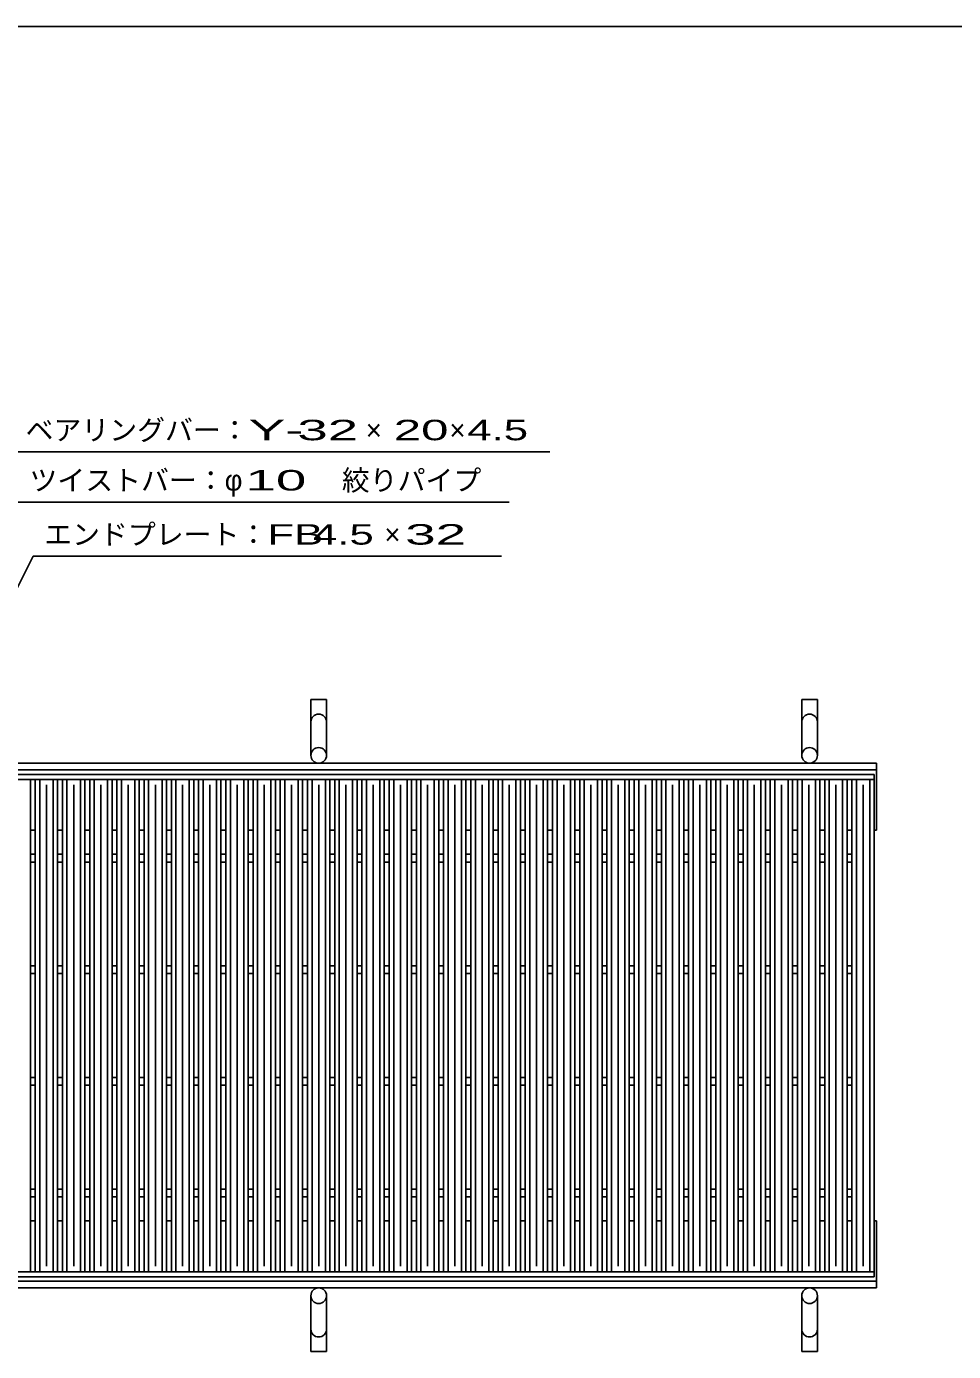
# Model space of a CAD drawing. Units: millimetres, scale not verified. Extents: x -1820 to 1731, y -1282 to 1054.
# Drawn here: x -1183 to -352, y -134 to 1054 of the extents above; entities that cross this region are included whole.
import ezdxf
from ezdxf.enums import TextEntityAlignment as Align

# ---------------------------------------------------------------- set-up
doc = ezdxf.new("R2010")
doc.units = ezdxf.units.MM
doc.header["$LTSCALE"] = 10
for name, color, linetype, lineweight in [('0_2', 150, 'Continuous', 25), ('16', 3, 'Continuous', 25), ('19', 6, 'Continuous', 25), ('22', 2, 'Continuous', 25)]:
    doc.layers.add(name, color=color, linetype=linetype, lineweight=lineweight)
doc.styles.add('ベクトル', font='')
doc.styles.get('ベクトル').set_extended_font_data('ベクトル')

msp = doc.modelspace()

# ---------------------------------------------------------------- linework, layer by layer
at = {"layer": '0_2'}
msp.add_line((-1729, 1053.5), (1731, 1053.5), dxfattribs=at)
at = {"layer": '16'}
for p, q in [((-1419, 383.5), (-423, 383.5)), ((-423, 379), (-423, 383.5)), ((-1419, 379), (-423, 379)), ((-1199.4, 379), (-1179.4, 379)), ((-1179.4, -62), (-1179.4, 379)), ((-1175, -62), (-1175, 379)), ((-1175, 379), (-1155, 379)), ((-1171, -62), (-1171, 379)), ((-1165, -57), (-1165, 374)), ((-1159, -62), (-1159, 379)), ((-1155, -62), (-1155, 379)), ((-1150.6, -62), (-1150.6, 379)), ((-1150.6, 379), (-1130.6, 379)), ((-1146.6, -62), (-1146.6, 379)), ((-1140.6, -57), (-1140.6, 374)), ((-1134.6, -62), (-1134.6, 379)), ((-1130.6, -62), (-1130.6, 379)), ((-1126.2, -62), (-1126.2, 379)), ((-1126.2, 379), (-1106.2, 379)), ((-1122.2, -62), (-1122.2, 379)), ((-1116.2, -57), (-1116.2, 374)), ((-1110.2, -62), (-1110.2, 379)), ((-1106.2, -62), (-1106.2, 379)), ((-1101.8, -62), (-1101.8, 379)), ((-1101.8, 379), (-1081.8, 379)), ((-1097.8, -62), (-1097.8, 379)), ((-1091.8, -57), (-1091.8, 374)), ((-1085.8, -62), (-1085.8, 379)), ((-1081.8, -62), (-1081.8, 379)), ((-1077.4, -62), (-1077.4, 379)), ((-1077.4, 379), (-1057.4, 379)), ((-1073.4, -62), (-1073.4, 379)), ((-1067.4, -57), (-1067.4, 374)), ((-1061.4, -62), (-1061.4, 379)), ((-1057.4, -62), (-1057.4, 379)), ((-1053, -62), (-1053, 379)), ((-1053, 379), (-1033, 379)), ((-1049, -62), (-1049, 379)), ((-1043, -57), (-1043, 374)), ((-1037, -62), (-1037, 379)), ((-1033, -62), (-1033, 379)), ((-1028.6, -62), (-1028.6, 379)), ((-1028.6, 379), (-1008.6, 379)), ((-1024.6, -62), (-1024.6, 379)), ((-1018.6, -57), (-1018.6, 374)), ((-1012.6, -62), (-1012.6, 379)), ((-1008.6, -62), (-1008.6, 379)), ((-1004.2, -62), (-1004.2, 379)), ((-1004.2, 379), (-984.2, 379)), ((-1000.2, -62), (-1000.2, 379)), ((-994.2, -57), (-994.2, 374)), ((-988.2, -62), (-988.2, 379)), ((-984.2, -62), (-984.2, 379)), ((-979.8, -62), (-979.8, 379)), ((-979.8, 379), (-959.8, 379)), ((-975.8, -62), (-975.8, 379)), ((-969.8, -57), (-969.8, 374)), ((-963.8, -62), (-963.8, 379)), ((-959.8, -62), (-959.8, 379)), ((-955.4, -62), (-955.4, 379)), ((-955.4, 379), (-935.4, 379)), ((-951.4, -62), (-951.4, 379)), ((-945.4, -57), (-945.4, 374)), ((-939.4, -62), (-939.4, 379)), ((-935.4, -62), (-935.4, 379)), ((-931, -62), (-931, 379)), ((-931, 379), (-911, 379)), ((-927, -62), (-927, 379)), ((-921, -57), (-921, 374)), ((-915, -62), (-915, 379)), ((-911, -62), (-911, 379)), ((-906.6, -62), (-906.6, 379)), ((-906.6, 379), (-886.6, 379)), ((-902.6, -62), (-902.6, 379)), ((-896.6, -57), (-896.6, 374)), ((-890.6, -62), (-890.6, 379)), ((-886.6, -62), (-886.6, 379)), ((-882.2, -62), (-882.2, 379)), ((-882.2, 379), (-862.2, 379)), ((-878.2, -62), (-878.2, 379)), ((-872.2, -57), (-872.2, 374)), ((-866.2, -62), (-866.2, 379)), ((-862.2, -62), (-862.2, 379)), ((-857.8, -62), (-857.8, 379)), ((-857.8, 379), (-837.8, 379)), ((-853.8, -62), (-853.8, 379)), ((-847.8, -57), (-847.8, 374)), ((-841.8, -62), (-841.8, 379)), ((-837.8, -62), (-837.8, 379)), ((-833.4, -62), (-833.4, 379)), ((-833.4, 379), (-813.4, 379)), ((-829.4, -62), (-829.4, 379)), ((-823.4, -57), (-823.4, 374)), ((-817.4, -62), (-817.4, 379)), ((-813.4, -62), (-813.4, 379)), ((-809, -62), (-809, 379)), ((-809, 379), (-789, 379)), ((-805, -62), (-805, 379)), ((-799, -57), (-799, 374)), ((-793, -62), (-793, 379)), ((-789, -62), (-789, 379)), ((-784.6, -62), (-784.6, 379)), ((-784.6, 379), (-764.6, 379)), ((-780.6, -62), (-780.6, 379)), ((-774.6, -57), (-774.6, 374)), ((-768.6, -62), (-768.6, 379)), ((-764.6, -62), (-764.6, 379)), ((-760.2, -62), (-760.2, 379)), ((-760.2, 379), (-740.2, 379)), ((-756.2, -62), (-756.2, 379)), ((-750.2, -57), (-750.2, 374)), ((-744.2, -62), (-744.2, 379)), ((-740.2, -62), (-740.2, 379)), ((-735.8, -62), (-735.8, 379)), ((-735.8, 379), (-715.8, 379)), ((-731.8, -62), (-731.8, 379)), ((-725.8, -57), (-725.8, 374)), ((-719.8, -62), (-719.8, 379)), ((-715.8, -62), (-715.8, 379)), ((-711.4, -62), (-711.4, 379)), ((-711.4, 379), (-691.4, 379)), ((-707.4, -62), (-707.4, 379)), ((-701.4, -57), (-701.4, 374)), ((-695.4, -62), (-695.4, 379)), ((-691.4, -62), (-691.4, 379)), ((-687, -62), (-687, 379)), ((-687, 379), (-667, 379)), ((-683, -62), (-683, 379)), ((-677, -57), (-677, 374)), ((-671, -62), (-671, 379)), ((-667, -62), (-667, 379)), ((-662.6, -62), (-662.6, 379)), ((-662.6, 379), (-642.6, 379)), ((-658.6, -62), (-658.6, 379)), ((-652.6, -57), (-652.6, 374)), ((-646.6, -62), (-646.6, 379)), ((-642.6, -62), (-642.6, 379)), ((-638.2, -62), (-638.2, 379)), ((-638.2, 379), (-618.2, 379)), ((-634.2, -62), (-634.2, 379)), ((-628.2, -57), (-628.2, 374)), ((-622.2, -62), (-622.2, 379)), ((-618.2, -62), (-618.2, 379)), ((-613.8, -62), (-613.8, 379)), ((-613.8, 379), (-593.8, 379)), ((-609.8, -62), (-609.8, 379)), ((-603.8, -57), (-603.8, 374)), ((-597.8, -62), (-597.8, 379)), ((-593.8, -62), (-593.8, 379)), ((-589.4, -62), (-589.4, 379)), ((-589.4, 379), (-569.4, 379)), ((-585.4, -62), (-585.4, 379)), ((-579.4, -57), (-579.4, 374)), ((-573.4, -62), (-573.4, 379)), ((-569.4, -62), (-569.4, 379)), ((-565, -62), (-565, 379)), ((-565, 379), (-545, 379)), ((-561, -62), (-561, 379)), ((-555, -57), (-555, 374)), ((-549, -62), (-549, 379)), ((-545, -62), (-545, 379)), ((-540.6, -62), (-540.6, 379)), ((-540.6, 379), (-520.6, 379)), ((-536.6, -62), (-536.6, 379)), ((-530.6, -57), (-530.6, 374)), ((-524.6, -62), (-524.6, 379)), ((-520.6, -62), (-520.6, 379)), ((-516.2, -62), (-516.2, 379)), ((-516.2, 379), (-496.2, 379)), ((-512.2, -62), (-512.2, 379)), ((-506.2, -57), (-506.2, 374)), ((-500.2, -62), (-500.2, 379)), ((-496.2, -62), (-496.2, 379)), ((-491.8, -62), (-491.8, 379)), ((-491.8, 379), (-471.8, 379)), ((-487.8, -62), (-487.8, 379)), ((-481.8, -57), (-481.8, 374)), ((-475.8, -62), (-475.8, 379)), ((-471.8, -62), (-471.8, 379)), ((-467.4, -62), (-467.4, 379)), ((-467.4, 379), (-447.4, 379)), ((-463.4, -62), (-463.4, 379)), ((-457.4, -57), (-457.4, 374)), ((-451.4, -62), (-451.4, 379)), ((-447.4, -62), (-447.4, 379)), ((-443, -62), (-443, 379)), ((-443, 379), (-423, 379)), ((-439, -62), (-439, 379)), ((-433, -57), (-433, 374)), ((-427, -62), (-427, 379)), ((-423, -62), (-423, 379)), ((-1179.4, 312), (-1175, 312)), ((-1155, 312), (-1150.6, 312)), ((-1130.6, 312), (-1126.2, 312)), ((-1106.2, 312), (-1101.8, 312)), ((-1081.8, 312), (-1077.4, 312)), ((-1057.4, 312), (-1053, 312)), ((-1033, 312), (-1028.6, 312)), ((-1008.6, 312), (-1004.2, 312)), ((-984.2, 312), (-979.8, 312)), ((-959.8, 312), (-955.4, 312)), ((-935.4, 312), (-931, 312)), ((-911, 312), (-906.6, 312)), ((-886.6, 312), (-882.2, 312)), ((-862.2, 312), (-857.8, 312)), ((-837.8, 312), (-833.4, 312)), ((-813.4, 312), (-809, 312)), ((-789, 312), (-784.6, 312)), ((-764.6, 312), (-760.2, 312)), ((-740.2, 312), (-735.8, 312)), ((-715.8, 312), (-711.4, 312)), ((-691.4, 312), (-687, 312)), ((-667, 312), (-662.6, 312)), ((-642.6, 312), (-638.2, 312)), ((-618.2, 312), (-613.8, 312)), ((-593.8, 312), (-589.4, 312)), ((-569.4, 312), (-565, 312)), ((-545, 312), (-540.6, 312)), ((-520.6, 312), (-516.2, 312)), ((-496.2, 312), (-491.8, 312)), ((-471.8, 312), (-467.4, 312)), ((-447.4, 312), (-443, 312)), ((-1179.4, 305), (-1175, 305)), ((-1155, 305), (-1150.6, 305)), ((-1130.6, 305), (-1126.2, 305)), ((-1106.2, 305), (-1101.8, 305)), ((-1081.8, 305), (-1077.4, 305)), ((-1057.4, 305), (-1053, 305)), ((-1033, 305), (-1028.6, 305)), ((-1008.6, 305), (-1004.2, 305)), ((-984.2, 305), (-979.8, 305)), ((-959.8, 305), (-955.4, 305)), ((-935.4, 305), (-931, 305)), ((-911, 305), (-906.6, 305)), ((-886.6, 305), (-882.2, 305)), ((-862.2, 305), (-857.8, 305)), ((-837.8, 305), (-833.4, 305)), ((-813.4, 305), (-809, 305)), ((-789, 305), (-784.6, 305)), ((-764.6, 305), (-760.2, 305)), ((-740.2, 305), (-735.8, 305)), ((-715.8, 305), (-711.4, 305)), ((-691.4, 305), (-687, 305)), ((-667, 305), (-662.6, 305)), ((-642.6, 305), (-638.2, 305)), ((-618.2, 305), (-613.8, 305)), ((-593.8, 305), (-589.4, 305)), ((-569.4, 305), (-565, 305)), ((-545, 305), (-540.6, 305)), ((-520.6, 305), (-516.2, 305)), ((-496.2, 305), (-491.8, 305)), ((-471.8, 305), (-467.4, 305)), ((-447.4, 305), (-443, 305)), ((-1179.4, 212), (-1175, 212)), ((-1179.4, 205), (-1175, 205)), ((-1155, 212), (-1150.6, 212)), ((-1155, 205), (-1150.6, 205)), ((-1130.6, 212), (-1126.2, 212)), ((-1130.6, 205), (-1126.2, 205)), ((-1106.2, 212), (-1101.8, 212)), ((-1106.2, 205), (-1101.8, 205)), ((-1081.8, 212), (-1077.4, 212)), ((-1081.8, 205), (-1077.4, 205)), ((-1057.4, 212), (-1053, 212)), ((-1057.4, 205), (-1053, 205)), ((-1033, 212), (-1028.6, 212)), ((-1033, 205), (-1028.6, 205)), ((-1008.6, 212), (-1004.2, 212)), ((-1008.6, 205), (-1004.2, 205)), ((-984.2, 212), (-979.8, 212)), ((-984.2, 205), (-979.8, 205)), ((-959.8, 212), (-955.4, 212)), ((-959.8, 205), (-955.4, 205)), ((-935.4, 212), (-931, 212)), ((-935.4, 205), (-931, 205)), ((-911, 212), (-906.6, 212)), ((-911, 205), (-906.6, 205)), ((-886.6, 212), (-882.2, 212)), ((-886.6, 205), (-882.2, 205)), ((-862.2, 212), (-857.8, 212)), ((-862.2, 205), (-857.8, 205)), ((-837.8, 212), (-833.4, 212)), ((-837.8, 205), (-833.4, 205)), ((-813.4, 212), (-809, 212)), ((-813.4, 205), (-809, 205)), ((-789, 212), (-784.6, 212)), ((-789, 205), (-784.6, 205)), ((-764.6, 212), (-760.2, 212)), ((-764.6, 205), (-760.2, 205)), ((-740.2, 212), (-735.8, 212)), ((-740.2, 205), (-735.8, 205)), ((-715.8, 212), (-711.4, 212)), ((-715.8, 205), (-711.4, 205)), ((-691.4, 212), (-687, 212)), ((-691.4, 205), (-687, 205)), ((-667, 212), (-662.6, 212)), ((-667, 205), (-662.6, 205)), ((-642.6, 212), (-638.2, 212)), ((-642.6, 205), (-638.2, 205)), ((-618.2, 212), (-613.8, 212)), ((-618.2, 205), (-613.8, 205)), ((-593.8, 212), (-589.4, 212)), ((-593.8, 205), (-589.4, 205)), ((-569.4, 212), (-565, 212)), ((-569.4, 205), (-565, 205)), ((-545, 212), (-540.6, 212)), ((-545, 205), (-540.6, 205)), ((-520.6, 212), (-516.2, 212)), ((-520.6, 205), (-516.2, 205)), ((-496.2, 212), (-491.8, 212)), ((-496.2, 205), (-491.8, 205)), ((-471.8, 212), (-467.4, 212)), ((-471.8, 205), (-467.4, 205)), ((-447.4, 212), (-443, 212)), ((-447.4, 205), (-443, 205)), ((-1179.4, 112), (-1175, 112)), ((-1155, 112), (-1150.6, 112)), ((-1130.6, 112), (-1126.2, 112)), ((-1106.2, 112), (-1101.8, 112)), ((-1081.8, 112), (-1077.4, 112)), ((-1057.4, 112), (-1053, 112)), ((-1033, 112), (-1028.6, 112)), ((-1008.6, 112), (-1004.2, 112)), ((-984.2, 112), (-979.8, 112)), ((-959.8, 112), (-955.4, 112)), ((-935.4, 112), (-931, 112)), ((-911, 112), (-906.6, 112)), ((-886.6, 112), (-882.2, 112)), ((-862.2, 112), (-857.8, 112)), ((-837.8, 112), (-833.4, 112)), ((-813.4, 112), (-809, 112)), ((-789, 112), (-784.6, 112)), ((-764.6, 112), (-760.2, 112)), ((-740.2, 112), (-735.8, 112)), ((-715.8, 112), (-711.4, 112)), ((-691.4, 112), (-687, 112)), ((-667, 112), (-662.6, 112)), ((-642.6, 112), (-638.2, 112)), ((-618.2, 112), (-613.8, 112)), ((-593.8, 112), (-589.4, 112)), ((-569.4, 112), (-565, 112)), ((-545, 112), (-540.6, 112)), ((-520.6, 112), (-516.2, 112)), ((-496.2, 112), (-491.8, 112)), ((-471.8, 112), (-467.4, 112)), ((-447.4, 112), (-443, 112)), ((-1179.4, 105), (-1175, 105)), ((-1155, 105), (-1150.6, 105)), ((-1130.6, 105), (-1126.2, 105)), ((-1106.2, 105), (-1101.8, 105)), ((-1081.8, 105), (-1077.4, 105)), ((-1057.4, 105), (-1053, 105)), ((-1033, 105), (-1028.6, 105)), ((-1008.6, 105), (-1004.2, 105)), ((-984.2, 105), (-979.8, 105)), ((-959.8, 105), (-955.4, 105)), ((-935.4, 105), (-931, 105)), ((-911, 105), (-906.6, 105)), ((-886.6, 105), (-882.2, 105)), ((-862.2, 105), (-857.8, 105)), ((-837.8, 105), (-833.4, 105)), ((-813.4, 105), (-809, 105)), ((-789, 105), (-784.6, 105)), ((-764.6, 105), (-760.2, 105)), ((-740.2, 105), (-735.8, 105)), ((-715.8, 105), (-711.4, 105)), ((-691.4, 105), (-687, 105)), ((-667, 105), (-662.6, 105)), ((-642.6, 105), (-638.2, 105)), ((-618.2, 105), (-613.8, 105)), ((-593.8, 105), (-589.4, 105)), ((-569.4, 105), (-565, 105)), ((-545, 105), (-540.6, 105)), ((-520.6, 105), (-516.2, 105)), ((-496.2, 105), (-491.8, 105)), ((-471.8, 105), (-467.4, 105)), ((-447.4, 105), (-443, 105)), ((-1179.4, 12), (-1175, 12)), ((-1155, 12), (-1150.6, 12)), ((-1130.6, 12), (-1126.2, 12)), ((-1106.2, 12), (-1101.8, 12)), ((-1081.8, 12), (-1077.4, 12)), ((-1057.4, 12), (-1053, 12)), ((-1033, 12), (-1028.6, 12)), ((-1008.6, 12), (-1004.2, 12)), ((-984.2, 12), (-979.8, 12)), ((-959.8, 12), (-955.4, 12)), ((-935.4, 12), (-931, 12)), ((-911, 12), (-906.6, 12)), ((-886.6, 12), (-882.2, 12)), ((-862.2, 12), (-857.8, 12)), ((-837.8, 12), (-833.4, 12)), ((-813.4, 12), (-809, 12)), ((-789, 12), (-784.6, 12)), ((-764.6, 12), (-760.2, 12)), ((-740.2, 12), (-735.8, 12)), ((-715.8, 12), (-711.4, 12)), ((-691.4, 12), (-687, 12)), ((-667, 12), (-662.6, 12)), ((-642.6, 12), (-638.2, 12)), ((-618.2, 12), (-613.8, 12)), ((-593.8, 12), (-589.4, 12)), ((-569.4, 12), (-565, 12)), ((-545, 12), (-540.6, 12)), ((-520.6, 12), (-516.2, 12)), ((-496.2, 12), (-491.8, 12)), ((-471.8, 12), (-467.4, 12)), ((-447.4, 12), (-443, 12)), ((-1179.4, 5), (-1175, 5)), ((-1155, 5), (-1150.6, 5)), ((-1130.6, 5), (-1126.2, 5)), ((-1106.2, 5), (-1101.8, 5)), ((-1081.8, 5), (-1077.4, 5)), ((-1057.4, 5), (-1053, 5)), ((-1033, 5), (-1028.6, 5)), ((-1008.6, 5), (-1004.2, 5)), ((-984.2, 5), (-979.8, 5)), ((-959.8, 5), (-955.4, 5)), ((-935.4, 5), (-931, 5)), ((-911, 5), (-906.6, 5)), ((-886.6, 5), (-882.2, 5)), ((-862.2, 5), (-857.8, 5)), ((-837.8, 5), (-833.4, 5)), ((-813.4, 5), (-809, 5)), ((-789, 5), (-784.6, 5)), ((-764.6, 5), (-760.2, 5)), ((-740.2, 5), (-735.8, 5)), ((-715.8, 5), (-711.4, 5)), ((-691.4, 5), (-687, 5)), ((-667, 5), (-662.6, 5)), ((-642.6, 5), (-638.2, 5)), ((-618.2, 5), (-613.8, 5)), ((-593.8, 5), (-589.4, 5)), ((-569.4, 5), (-565, 5)), ((-545, 5), (-540.6, 5)), ((-520.6, 5), (-516.2, 5)), ((-496.2, 5), (-491.8, 5)), ((-471.8, 5), (-467.4, 5)), ((-447.4, 5), (-443, 5)), ((-1419, -62), (-423, -62)), ((-1419, -66.5), (-423, -66.5)), ((-1199.4, -62), (-1179.4, -62)), ((-1175, -62), (-1155, -62)), ((-1150.6, -62), (-1130.6, -62)), ((-1126.2, -62), (-1106.2, -62)), ((-1101.8, -62), (-1081.8, -62)), ((-1077.4, -62), (-1057.4, -62)), ((-1053, -62), (-1033, -62)), ((-1028.6, -62), (-1008.6, -62)), ((-1004.2, -62), (-984.2, -62)), ((-979.8, -62), (-959.8, -62)), ((-955.4, -62), (-935.4, -62)), ((-931, -62), (-911, -62)), ((-906.6, -62), (-886.6, -62)), ((-882.2, -62), (-862.2, -62)), ((-857.8, -62), (-837.8, -62)), ((-833.4, -62), (-813.4, -62)), ((-809, -62), (-789, -62)), ((-784.6, -62), (-764.6, -62)), ((-760.2, -62), (-740.2, -62)), ((-735.8, -62), (-715.8, -62)), ((-711.4, -62), (-691.4, -62)), ((-687, -62), (-667, -62)), ((-662.6, -62), (-642.6, -62)), ((-638.2, -62), (-618.2, -62)), ((-613.8, -62), (-593.8, -62)), ((-589.4, -62), (-569.4, -62)), ((-565, -62), (-545, -62)), ((-540.6, -62), (-520.6, -62)), ((-516.2, -62), (-496.2, -62)), ((-491.8, -62), (-471.8, -62)), ((-467.4, -62), (-447.4, -62)), ((-443, -62), (-423, -62)), ((-423, -66.5), (-423, -62))]:
    msp.add_line(p, q, dxfattribs=at)
at = {"layer": '19'}
for p, q in [((-928, 400.5), (-928, 450.5)), ((-928, 450.5), (-914, 450.5)), ((-914, 450.5), (-914, 400.5)), ((-488, 400.5), (-488, 450.5)), ((-488, 450.5), (-474, 450.5)), ((-474, 450.5), (-474, 400.5)), ((-1421, 393.5), (-421, 393.5)), ((-421, 333.5), (-421, 393.5)), ((-1421, 387.5), (-421, 387.5)), ((-1179.4, 333.5), (-1175, 333.5)), ((-1155, 333.5), (-1150.6, 333.5)), ((-1130.6, 333.5), (-1126.2, 333.5)), ((-1106.2, 333.5), (-1101.8, 333.5)), ((-1081.8, 333.5), (-1077.4, 333.5)), ((-1057.4, 333.5), (-1053, 333.5)), ((-1033, 333.5), (-1028.6, 333.5)), ((-1008.6, 333.5), (-1004.2, 333.5)), ((-984.2, 333.5), (-979.8, 333.5)), ((-959.8, 333.5), (-955.4, 333.5)), ((-935.4, 333.5), (-931, 333.5)), ((-911, 333.5), (-906.6, 333.5)), ((-886.6, 333.5), (-882.2, 333.5)), ((-862.2, 333.5), (-857.8, 333.5)), ((-837.8, 333.5), (-833.4, 333.5)), ((-813.4, 333.5), (-809, 333.5)), ((-789, 333.5), (-784.6, 333.5)), ((-764.6, 333.5), (-760.2, 333.5)), ((-740.2, 333.5), (-735.8, 333.5)), ((-715.8, 333.5), (-711.4, 333.5)), ((-691.4, 333.5), (-687, 333.5)), ((-667, 333.5), (-662.6, 333.5)), ((-642.6, 333.5), (-638.2, 333.5)), ((-618.2, 333.5), (-613.8, 333.5)), ((-593.8, 333.5), (-589.4, 333.5)), ((-569.4, 333.5), (-565, 333.5)), ((-545, 333.5), (-540.6, 333.5)), ((-520.6, 333.5), (-516.2, 333.5)), ((-496.2, 333.5), (-491.8, 333.5)), ((-471.8, 333.5), (-467.4, 333.5)), ((-447.4, 333.5), (-443, 333.5)), ((-423, 333.5), (-421, 333.5)), ((-1179.4, -16.5), (-1175, -16.5)), ((-1155, -16.5), (-1150.6, -16.5)), ((-1130.6, -16.5), (-1126.2, -16.5)), ((-1106.2, -16.5), (-1101.8, -16.5)), ((-1081.8, -16.5), (-1077.4, -16.5)), ((-1057.4, -16.5), (-1053, -16.5)), ((-1033, -16.5), (-1028.6, -16.5)), ((-1008.6, -16.5), (-1004.2, -16.5)), ((-984.2, -16.5), (-979.8, -16.5)), ((-959.8, -16.5), (-955.4, -16.5)), ((-935.4, -16.5), (-931, -16.5)), ((-911, -16.5), (-906.6, -16.5)), ((-886.6, -16.5), (-882.2, -16.5)), ((-862.2, -16.5), (-857.8, -16.5)), ((-837.8, -16.5), (-833.4, -16.5)), ((-813.4, -16.5), (-809, -16.5)), ((-789, -16.5), (-784.6, -16.5)), ((-764.6, -16.5), (-760.2, -16.5)), ((-740.2, -16.5), (-735.8, -16.5)), ((-715.8, -16.5), (-711.4, -16.5)), ((-691.4, -16.5), (-687, -16.5)), ((-667, -16.5), (-662.6, -16.5)), ((-642.6, -16.5), (-638.2, -16.5)), ((-618.2, -16.5), (-613.8, -16.5)), ((-593.8, -16.5), (-589.4, -16.5)), ((-569.4, -16.5), (-565, -16.5)), ((-545, -16.5), (-540.6, -16.5)), ((-520.6, -16.5), (-516.2, -16.5)), ((-496.2, -16.5), (-491.8, -16.5)), ((-471.8, -16.5), (-467.4, -16.5)), ((-447.4, -16.5), (-443, -16.5)), ((-423, -16.5), (-421, -16.5)), ((-421, -76.5), (-421, -16.5)), ((-1421, -70.5), (-421, -70.5)), ((-1421, -76.5), (-421, -76.5)), ((-928, -83.5), (-928, -133.5)), ((-914, -133.5), (-914, -83.5)), ((-488, -83.5), (-488, -133.5)), ((-474, -133.5), (-474, -83.5)), ((-928, -133.5), (-914, -133.5)), ((-488, -133.5), (-474, -133.5))]:
    msp.add_line(p, q, dxfattribs=at)
for centre in [(-921, 400.5), (-481, 400.5), (-921, -83.5), (-481, -83.5)]:
    msp.add_circle(centre, 7, dxfattribs=at)
for centre, start, end in [((-921, 430.5), 0, 180), ((-481, 430.5), 0, 180), ((-921, -113.5), 180, 0), ((-481, -113.5), 180, 0)]:
    msp.add_arc(centre, 7, start, end, dxfattribs=at)
at = {"layer": '22', "color": 4}
for p, q in [((-1193.75, 672.5), (-713.75, 672.5)), ((-1190.25, 627.5), (-750.25, 627.5)), ((-1274.8, 383.5), (-1177.05, 579)), ((-1177.05, 579), (-757.05, 579))]:
    msp.add_line(p, q, dxfattribs=at)

# ---------------------------------------------------------------- texts
at = {"layer": '22', "style": 'ベクトル'}
for s, p in [('ベアリングバー：', (-1183.75, 692)), ('×', (-878.75, 692)), ('×', (-803.75, 692)), ('ツイストバー：', (-1180.25, 647)), ('絞りパイプ', (-900.25, 647)), ('φ', (-1005.25, 647)), ('エンドプレート：', (-1167.05, 598.5)), ('×', (-862.05, 598.5))]:
    msp.add_text(s, height=18.33, dxfattribs=at).set_placement(p, align=Align.MIDDLE_LEFT)
for s, width, p in [('Y-', 2, (-983.75, 692)), (' 32 ', 2, (-953.75, 692)), ('20', 1.8, (-853.75, 692)), (' 4.5 ', 1.6, (-798.75, 692)), (' 10 ', 2, (-1000.25, 647)), ('FB', 1.6, (-967.05, 598.5)), (' 4.5 ', 1.6, (-937.05, 598.5)), (' 32 ', 2, (-857.05, 598.5))]:
    msp.add_text(s, height=18.33, dxfattribs=dict(at, width=width)).set_placement(p, align=Align.MIDDLE_LEFT)

doc.saveas('drawing.dxf')
